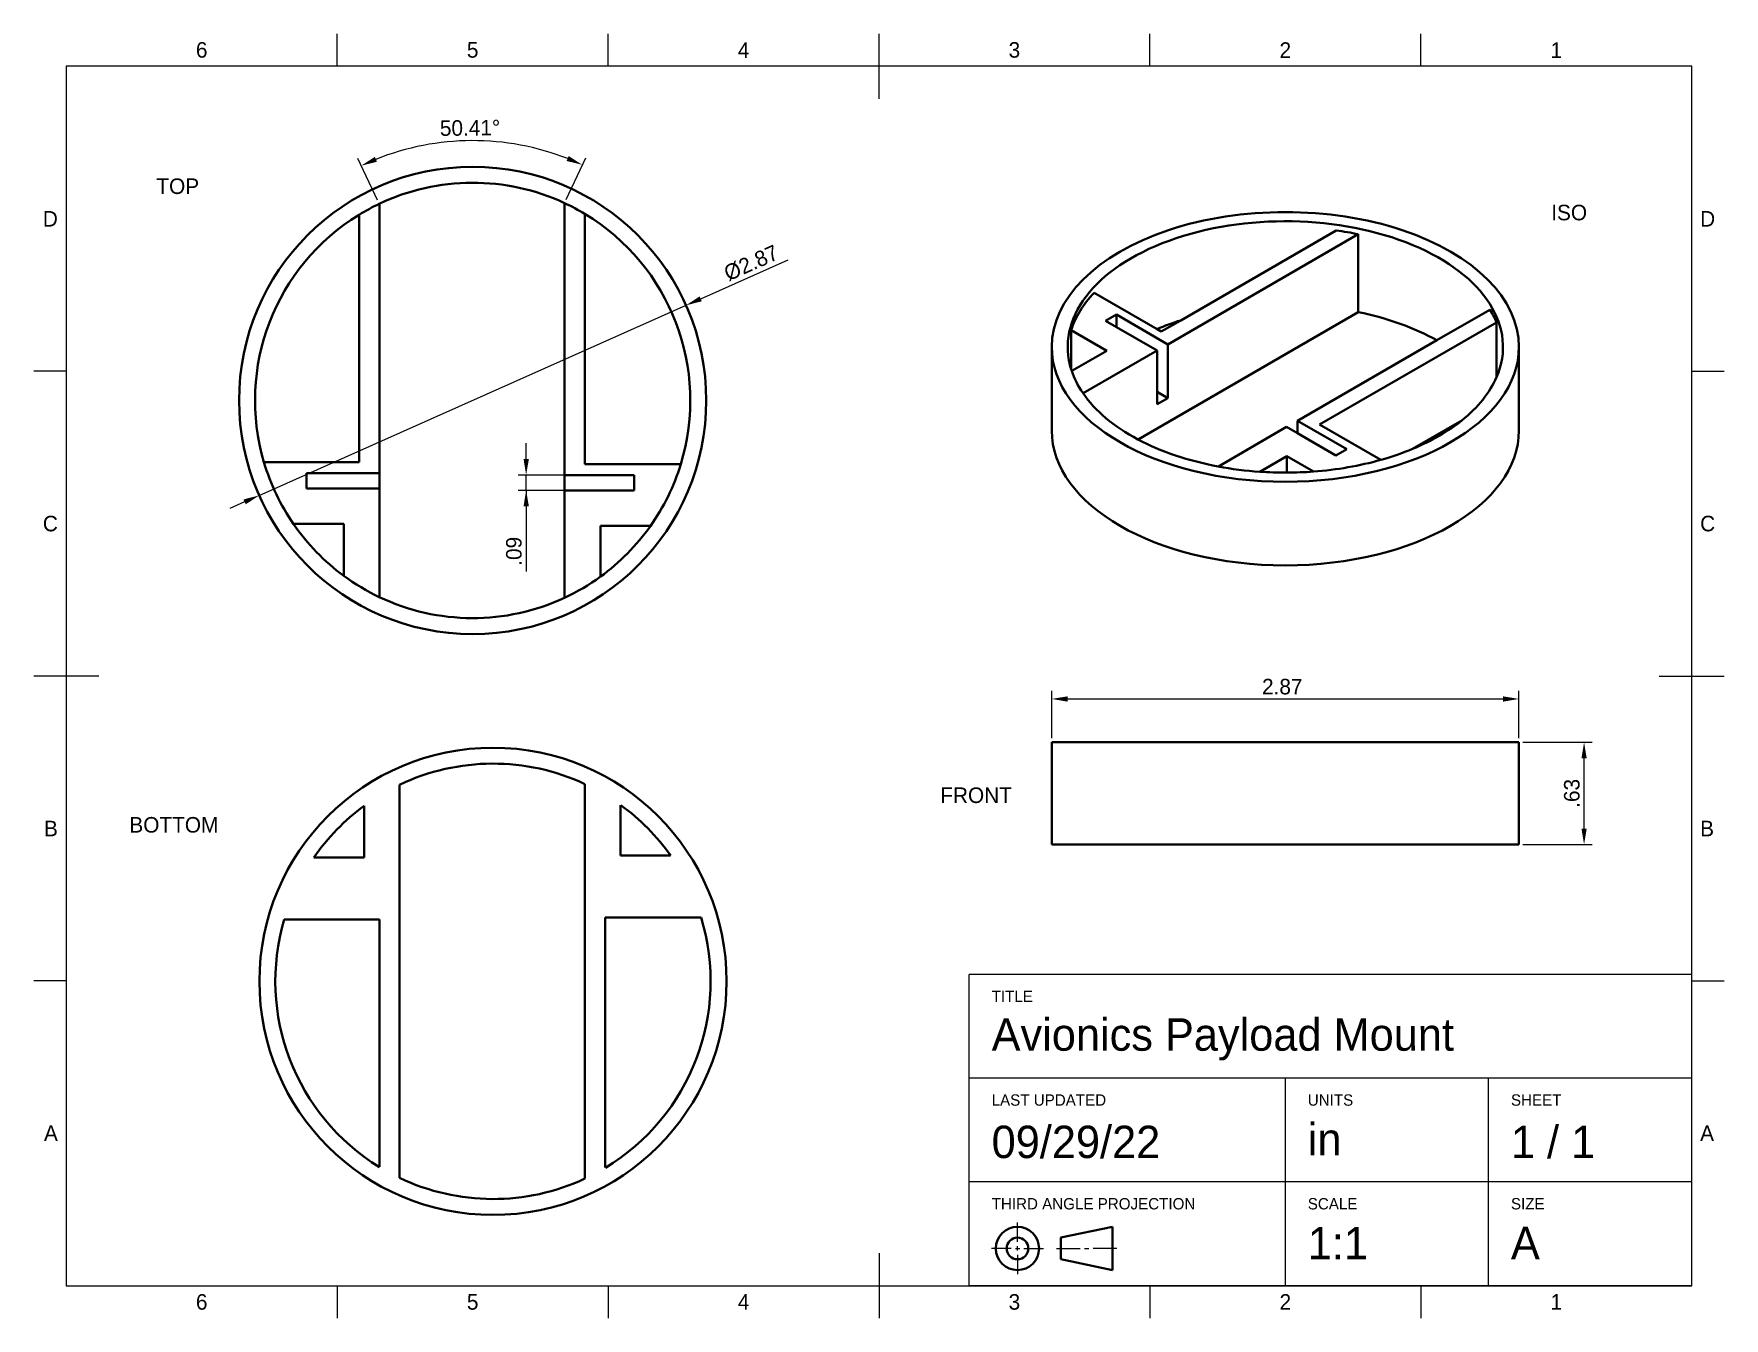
# Model space of a CAD drawing. Header units: inches. Extents: x 0.3 to 10.7, y 0.3 to 8.2.
import ezdxf

# ---------------------------------------------------------------- set-up
doc = ezdxf.new("R2010")
doc.units = ezdxf.units.IN
doc.header["$LTSCALE"] = 0.03937
doc.header["$MEASUREMENT"] = 0
for name, color, linetype in [('Annotations', 7, 'Continuous'), ('Border', 7, 'Continuous'), ('Geometries', 7, 'Continuous')]:
    doc.layers.add(name, color=color, linetype=linetype)
doc.styles.add('Shapr0', font='txt', dxfattribs={"height": 0.0957})
doc.styles.add('Shapr1', font='txt', dxfattribs={"height": 0.0957})
doc.styles.add('Shapr2', font='txt', dxfattribs={"height": 0.0957})
doc.styles.add('Shapr5', font='txt', dxfattribs={"height": 0.0957})
doc.dimstyles.new('ISO-25', dxfattribs={"dimtxt": 0.098425, "dimasz": 0.098425, "dimexe": 0.049213, "dimexo": 0.024606, "dimgap": 0.024606, "dimtad": 1, "dimtxsty": 'Standard', "dimcen": 0.098425, "dimadec": 0, "dimazin": 0, "dimtfac": 1, "dimtmove": 0, "dimatfit": 3, "dimfxl": 0.03937, "dimarcsym": 0})

# ---------------------------------------------------------------- blocks, each defined once
blk = doc.blocks.new('*D2')
at = {"layer": 'Annotations', "color": 0, "linetype": 'Continuous', "lineweight": 15}
for p, q in [((4.403, 6.57), (4.942, 6.809)), ((1.687, 5.361), (4.313, 6.53)), ((1.597, 5.321), (1.507, 5.281))]:
    blk.add_line(p, q, dxfattribs=at)
at = {"layer": 'Annotations', "color": 0}
for points in [[(4.396, 6.585), (4.41, 6.555), (4.313, 6.53)], [(1.604, 5.306), (1.59, 5.336), (1.687, 5.361)]]:
    blk.add_solid(points, dxfattribs=at)
at = {"layer": 'Defpoints', "color": 0}
for p in [(4.313, 6.53), (1.687, 5.361)]:
    blk.add_point(p, dxfattribs=at)
at = {"layer": 'Annotations', "color": 0, "lineweight": 15, "insert": (4.714, 6.79), "char_height": 0.0957, "attachment_point": 5, "rotation": 23.9794, "style": 'Shapr2'}
blk.add_mtext('%%c2.87', dxfattribs=at)
blk = doc.blocks.new('*D3')
at = {"layer": 'Annotations', "color": 0, "linetype": 'Continuous', "lineweight": 15}
for p, q in [((2.415, 7.177), (2.293, 7.433)), ((3.576, 7.181), (3.696, 7.438))]:
    blk.add_line(p, q, dxfattribs=at)
blk.add_arc((3, 5.945), 1.598, 68.5332, 111.8805, dxfattribs=at)
at = {"layer": 'Annotations', "color": 0}
for points in [[(2.398, 7.443), (2.411, 7.413), (2.314, 7.389)], [(3.578, 7.418), (3.591, 7.448), (3.675, 7.394)]]:
    blk.add_solid(points, dxfattribs=at)
at = {"layer": 'Defpoints', "color": 0}
for p in [(3.228, 7.527), (2.426, 7.155), (3.566, 7.159), (3, 5.945)]:
    blk.add_point(p, dxfattribs=at)
at = {"layer": 'Annotations', "color": 0, "lineweight": 15, "insert": (2.984, 7.621), "char_height": 0.0957, "attachment_point": 5, "rotation": 0.5534, "style": 'Shapr2'}
blk.add_mtext('50.41%%d', dxfattribs=at)
blk = doc.blocks.new('*D4')
at = {"layer": 'Annotations', "color": 0, "linetype": 'Continuous', "lineweight": 15}
for p, q in [((3.329, 5.585), (3.329, 5.683)), ((3.969, 5.486), (3.28, 5.486)), ((3.329, 5.392), (3.329, 5.486)), ((3.969, 5.392), (3.28, 5.392)), ((3.329, 5.392), (3.329, 4.893)), ((3.329, 5.293), (3.329, 5.195))]:
    blk.add_line(p, q, dxfattribs=at)
at = {"layer": 'Annotations', "color": 0}
for points in [[(3.313, 5.585), (3.346, 5.585), (3.329, 5.486)], [(3.346, 5.293), (3.313, 5.293), (3.329, 5.392)]]:
    blk.add_solid(points, dxfattribs=at)
at = {"layer": 'Defpoints', "color": 0}
for p in [(3.329, 5.486), (3.994, 5.486), (3.994, 5.392)]:
    blk.add_point(p, dxfattribs=at)
at = {"layer": 'Annotations', "color": 0, "lineweight": 15, "insert": (3.254, 5.017), "char_height": 0.0957, "attachment_point": 5, "rotation": 90, "style": 'Shapr2'}
blk.add_mtext('.09', dxfattribs=at)
blk = doc.blocks.new('*D5')
at = {"layer": 'Annotations', "color": 0, "linetype": 'Continuous', "lineweight": 15}
for p, q in [((6.563, 3.867), (6.563, 4.158)), ((6.661, 4.109), (9.339, 4.109)), ((9.437, 3.867), (9.437, 4.158))]:
    blk.add_line(p, q, dxfattribs=at)
at = {"layer": 'Annotations', "color": 0}
for points in [[(6.661, 4.125), (6.661, 4.092), (6.563, 4.109)], [(9.339, 4.092), (9.339, 4.125), (9.437, 4.109)]]:
    blk.add_solid(points, dxfattribs=at)
at = {"layer": 'Defpoints', "color": 0}
for p in [(9.437, 4.109), (6.563, 3.843), (9.437, 3.843)]:
    blk.add_point(p, dxfattribs=at)
at = {"layer": 'Annotations', "color": 0, "lineweight": 15, "insert": (7.981, 4.184), "char_height": 0.0957, "attachment_point": 5, "style": 'Shapr5'}
blk.add_mtext('2.87', dxfattribs=at)
blk = doc.blocks.new('*D6')
at = {"layer": 'Annotations', "color": 0, "linetype": 'Continuous', "lineweight": 15}
for p, q in [((9.462, 3.843), (9.887, 3.843)), ((9.838, 3.311), (9.838, 3.744)), ((9.462, 3.213), (9.887, 3.213))]:
    blk.add_line(p, q, dxfattribs=at)
at = {"layer": 'Annotations', "color": 0}
for points in [[(9.854, 3.744), (9.822, 3.744), (9.838, 3.843)], [(9.822, 3.311), (9.854, 3.311), (9.838, 3.213)]]:
    blk.add_solid(points, dxfattribs=at)
at = {"layer": 'Defpoints', "color": 0}
for p in [(9.437, 3.843), (9.838, 3.843), (9.437, 3.213)]:
    blk.add_point(p, dxfattribs=at)
at = {"layer": 'Annotations', "color": 0, "lineweight": 15, "insert": (9.763, 3.528), "char_height": 0.0957, "attachment_point": 5, "rotation": 90, "style": 'Shapr5'}
blk.add_mtext('.63', dxfattribs=at)
blk = doc.blocks.new('*U7')
at = {"layer": 'Border', "linetype": 'Continuous', "lineweight": 15}
for p, q in [((10.5, 2.413), (6.055, 2.413)), ((6.055, 0.5), (6.055, 2.413)), ((10.5, 0.5), (10.5, 2.413)), ((10.5, 1.776), (6.055, 1.776)), ((8, 0.5), (8, 1.776)), ((9.25, 0.5), (9.25, 1.776)), ((10.5, 1.138), (6.055, 1.138)), ((6.352, 0.769), (6.352, 0.889)), ((6.313, 0.729), (6.193, 0.729)), ((6.339, 0.729), (6.366, 0.729)), ((6.352, 0.716), (6.352, 0.743)), ((6.392, 0.729), (6.512, 0.729)), ((6.592, 0.729), (6.738, 0.729)), ((6.764, 0.729), (6.791, 0.729)), ((6.964, 0.729), (6.817, 0.729)), ((6.352, 0.689), (6.352, 0.57)), ((10.5, 0.5), (6.055, 0.5))]:
    blk.add_line(p, q, dxfattribs=at)
at = {"layer": 'Border', "linetype": 'Continuous', "lineweight": 40}
for p, q in [((6.618, 0.796), (6.937, 0.862)), ((6.937, 0.862), (6.937, 0.596)), ((6.618, 0.796), (6.618, 0.663)), ((6.618, 0.663), (6.937, 0.596))]:
    blk.add_line(p, q, dxfattribs=at)
for radius in [0.133, 0.0664]:
    blk.add_circle((6.352, 0.729), radius, dxfattribs=at)

msp = doc.modelspace()

# ---------------------------------------------------------------- linework, layer by layer
at = {"layer": 'Border', "linetype": 'Continuous', "lineweight": 15}
for p, q in [((2.167, 8), (2.167, 8.2)), ((3.833, 8), (3.833, 8.2)), ((5.5, 7.8), (5.5, 8.2)), ((7.167, 8), (7.167, 8.2)), ((8.833, 8), (8.833, 8.2)), ((10.5, 8), (0.5, 8)), ((0.5, 8), (0.5, 0.5)), ((10.5, 0.5), (10.5, 8)), ((0.5, 6.125), (0.3, 6.125)), ((10.5, 6.125), (10.7, 6.125)), ((0.7, 4.25), (0.3, 4.25)), ((10.3, 4.25), (10.7, 4.25)), ((0.5, 2.375), (0.3, 2.375)), ((10.5, 2.375), (10.7, 2.375)), ((5.5, 0.7), (5.5, 0.3)), ((0.5, 0.5), (10.5, 0.5)), ((2.167, 0.5), (2.167, 0.3)), ((3.833, 0.5), (3.833, 0.3)), ((7.167, 0.5), (7.167, 0.3)), ((8.833, 0.5), (8.833, 0.3))]:
    msp.add_line(p, q, dxfattribs=at)
at = {"layer": 'Geometries', "linetype": 'Continuous', "lineweight": 40}
for p, q in [((2.301, 7.087), (2.301, 5.565)), ((2.426, 5.498), (2.426, 7.155)), ((3.566, 5.486), (3.566, 7.159)), ((3.691, 5.553), (3.691, 7.092)), ((8.313, 6.99), (7.356, 6.437)), ((7.277, 6.29), (8.449, 6.967)), ((8.449, 6.967), (8.449, 6.488)), ((7.211, 6.384), (6.824, 6.607)), ((6.961, 6.473), (6.894, 6.435)), ((6.961, 6.473), (6.961, 6.396)), ((7.277, 6.29), (6.961, 6.473)), ((7.094, 5.705), (8.449, 6.488)), ((8.932, 6.315), (9.258, 6.503)), ((6.902, 6.251), (6.683, 6.378)), ((6.683, 6.378), (6.683, 6.135)), ((6.894, 6.435), (6.961, 6.396)), ((6.961, 6.396), (7.211, 6.252)), ((7.237, 6.368), (7.211, 6.384)), ((7.356, 6.437), (7.237, 6.368)), ((8.211, 5.796), (9.299, 6.424)), ((9.299, 6.424), (9.299, 6.088)), ((6.563, 6.274), (6.563, 5.76)), ((6.902, 6.251), (6.686, 6.127)), ((7.211, 6.252), (6.756, 5.989)), ((7.211, 6.252), (7.211, 5.998)), ((7.277, 6.29), (7.277, 5.959)), ((8.075, 5.82), (8.932, 6.315)), ((9.437, 5.76), (9.437, 6.274)), ((7.277, 5.959), (7.211, 5.998)), ((7.211, 5.998), (7.211, 5.921)), ((7.211, 5.921), (7.277, 5.959)), ((8.008, 5.782), (7.588, 5.539)), ((8.008, 5.782), (8.075, 5.743)), ((8.075, 5.82), (8.075, 5.743)), ((8.378, 5.645), (8.075, 5.82)), ((8.075, 5.743), (8.311, 5.607)), ((8.211, 5.796), (8.587, 5.579)), ((8.782, 5.647), (9.086, 5.822)), ((8.311, 5.607), (8.378, 5.645)), ((2.301, 5.565), (1.717, 5.565)), ((3.691, 5.553), (4.28, 5.553)), ((8.009, 5.602), (7.843, 5.506)), ((8.009, 5.602), (8.173, 5.508)), ((8.009, 5.602), (8.009, 5.501)), ((2.426, 5.498), (1.978, 5.498)), ((1.978, 5.498), (1.978, 5.404)), ((2.426, 5.404), (2.426, 5.498)), ((3.994, 5.486), (3.566, 5.486)), ((3.566, 5.486), (3.566, 5.392)), ((3.994, 5.392), (3.994, 5.486)), ((1.978, 5.404), (2.426, 5.404)), ((2.426, 5.404), (2.426, 4.736)), ((3.566, 5.392), (3.566, 4.732)), ((3.566, 5.392), (3.994, 5.392)), ((2.208, 5.185), (1.899, 5.185)), ((2.208, 5.185), (2.208, 4.867)), ((3.786, 5.173), (4.093, 5.173)), ((3.786, 5.173), (3.786, 4.862)), ((6.563, 3.843), (9.437, 3.843)), ((6.563, 3.213), (6.563, 3.843)), ((9.437, 3.213), (9.437, 3.843)), ((2.55, 3.581), (2.55, 1.163)), ((3.69, 1.159), (3.69, 3.585)), ((2.332, 3.133), (2.332, 3.451)), ((3.91, 3.145), (3.91, 3.456)), ((2.332, 3.133), (2.023, 3.133)), ((3.91, 3.145), (4.218, 3.145)), ((6.563, 3.213), (9.437, 3.213)), ((2.426, 2.753), (1.841, 2.753)), ((2.426, 1.23), (2.426, 2.753)), ((3.816, 2.765), (4.405, 2.765)), ((3.816, 2.765), (3.816, 1.226))]:
    msp.add_line(p, q, dxfattribs=at)
for centre in [(3, 5.945), (3.125, 2.372)]:
    msp.add_circle(centre, 1.437, dxfattribs=at)
for centre, start, end in [((3, 5.945), 65.0037, 115.4101), ((3, 5.945), 121.4624, 196.5117), ((3, 5.945), 115.4101, 121.4624), ((3, 5.945), 58.9088, 65.0037), ((3, 5.945), 342.9603, 58.9088), ((3, 5.945), 196.5117, 214.6389), ((3, 5.945), 324.7444, 342.9603), ((3, 5.945), 214.6389, 233.7026), ((3, 5.945), 305.9465, 324.7444), ((3, 5.945), 233.7026, 244.5899), ((3, 5.945), 294.9963, 305.9465), ((3, 5.945), 244.5899, 294.9963), ((3.125, 2.372), 65.0037, 115.4101), ((3.125, 2.372), 126.2974, 145.3611), ((3.125, 2.372), 35.2556, 54.0535), ((3.125, 2.372), 163.4883, 238.5376), ((3.125, 2.372), 301.0912, 17.0397), ((3.125, 2.372), 244.5899, 294.9963)]:
    msp.add_arc(centre, 1.339, start, end, dxfattribs=at)
for centre, major_axis, start_param, end_param in [((8, 6.274), (1.437, 0), 0, 3.141593), ((8, 6.274), (1.339, 0), 6.040432, 9.605614), ((8, 6.239), (1.339, 0), 1.228888, 1.334521), ((8, 6.239), (-1.339, 0), 5.78597, 6.102349), ((8, 5.76), (1.339, 0), 0.801074, 1.228888), ((8, 6.239), (1.339, 0), 0.242754, 0.34913), ((8, 5.76), (1.339, 0), 2.073025, 2.201554), ((8, 6.274), (1.437, 0), 3.141593, 6.283185), ((8, 6.274), (1.339, 0), 3.322429, 3.33306), ((8, 6.274), (1.339, 0), 3.33306, 3.519027), ((8, 6.274), (1.339, 0), 5.659266, 6.040432), ((8, 6.274), (1.339, 0), 3.519027, 3.968497), ((8, 5.76), (1.437, 0), 3.141593, 6.283185), ((8, 6.274), (1.339, 0), 5.336308, 5.659266), ((8, 6.274), (1.339, 0), 3.968497, 4.399266), ((8, 6.274), (1.339, 0), 5.166366, 5.336308), ((8, 6.274), (1.339, 0), 4.399266, 4.594946), ((8, 6.274), (1.339, 0), 4.842258, 5.166366), ((8, 6.274), (1.339, 0), 4.594946, 4.719321), ((8, 6.274), (1.339, 0), 4.719321, 4.842258)]:
    msp.add_ellipse(centre, major_axis=major_axis, ratio=0.57735, start_param=start_param, end_param=end_param, dxfattribs=at)

# ---------------------------------------------------------------- block references
msp.add_blockref('*U7', (0, 0))

# ---------------------------------------------------------------- texts
at = {"layer": 'Annotations', "linetype": 'Continuous', "lineweight": 15, "char_height": 0.07177, "width": 3.33334, "attachment_point": 4}
for s, insert in [('{\\fSF-Mono-Regular-Extended.ttf|b0|i0|c0|p0;\\H1.333333x;TOP\\P}', (1.054, 7.262)), ('{\\fSF-Mono-Regular-Extended.ttf|b0|i0|c0|p0;\\H1.333333x;ISO\\P}', (9.636, 7.1)), ('{\\fSF-Mono-Regular-Extended.ttf|b0|i0|c0|p0;\\H1.333333x;FRONT\\P}', (5.877, 3.516)), ('{\\fSF-Mono-Regular-Extended.ttf|b0|i0|c0|p0;\\H1.333333x;BOTTOM\\P}', (0.888, 3.334))]:
    msp.add_mtext(s, dxfattribs=dict(at, insert=insert))
at = {"layer": 'Border', "linetype": 'Continuous', "lineweight": 15, "char_height": 0.0957, "width": 0.0957, "style": 'Shapr0'}
for s, insert, attachment_point in [('6', (1.333, 8.052), 8), ('5', (3, 8.052), 8), ('4', (4.667, 8.052), 8), ('3', (6.333, 8.052), 8), ('2', (8, 8.052), 8), ('1', (9.667, 8.052), 8), ('D', (0.448, 7.062), 6), ('D', (10.552, 7.062), 4), ('C', (0.448, 5.187), 6), ('C', (10.552, 5.187), 4), ('B', (0.448, 3.312), 6), ('B', (10.552, 3.312), 4), ('A', (0.448, 1.438), 6), ('A', (10.552, 1.438), 4), ('6', (1.333, 0.448), 2), ('5', (3, 0.448), 2), ('4', (4.667, 0.448), 2), ('3', (6.333, 0.448), 2), ('2', (8, 0.448), 2), ('1', (9.667, 0.448), 2)]:
    msp.add_mtext(s, dxfattribs=dict(at, insert=insert, attachment_point=attachment_point))
at = {"layer": 'Border', "linetype": 'Continuous', "lineweight": 15, "attachment_point": 7, "style": 'Shapr1'}
for s, insert, char_height in [('TITLE', (6.193, 2.245), 0.0697), ('Avionics Payload Mount', (6.193, 1.885), 0.19931), ('LAST UPDATED', (6.193, 1.606), 0.0697), ('UNITS', (8.138, 1.606), 0.0697), ('SHEET', (9.388, 1.606), 0.0697), ('09/29/22', (6.193, 1.282), 0.1993), ('in', (8.138, 1.301), 0.1993), ('1 / 1', (9.388, 1.282), 0.1993), ('THIRD ANGLE PROJECTION', (6.193, 0.968), 0.0697), ('SCALE', (8.138, 0.968), 0.0697), ('SIZE', (9.388, 0.968), 0.0697), ('1:1', (8.138, 0.662), 0.1993), ('A', (9.388, 0.663), 0.199)]:
    msp.add_mtext(s, dxfattribs=dict(at, insert=insert, char_height=char_height))

# ---------------------------------------------------------------- dimensions: what is measured, and where the dimension line sits
at = {"layer": 'Annotations', "linetype": 'Continuous', "lineweight": 15}
dim = msp.add_angular_dim_3p(base=(3.2278, 7.5272), center=(3, 5.9455), p1=(3.5656, 7.1587), p2=(2.4256, 7.1546), dimstyle='ISO-25', override={"dimscale": 1, "dimgap": 0.027559, "dimlfac": 1, "dimdsep": 46, "dimtxsty": 'Shapr2', "dimaunit": 0, "dimadec": 2, "dimazin": 2, "dimfrac": 2, "dimlwd": 15, "dimlwe": 15}, dxfattribs=at)
dim.commit()
dim.dimension.update_dxf_attribs({"geometry": '*D3', "text_midpoint": (2.9846, 7.5434), "dimtype": 165})
dim = msp.add_diameter_dim_2p(p1=(1.687, 5.361), p2=(4.313, 6.53), dimstyle='ISO-25', override={"dimscale": 1, "dimgap": 0.027559, "dimdec": 2, "dimlfac": 1, "dimzin": 4, "dimdsep": 46, "dimtxsty": 'Shapr2', "dimfrac": 2, "dimlwd": 15, "dimlwe": 15}, dxfattribs=at)
dim.commit()
dim.dimension.update_dxf_attribs({"geometry": '*D2', "text_midpoint": (4.744, 6.721), "dimtype": 163})
for base, p1, p2, override, picture, middle in [((3.329, 5.486), (3.994, 5.392), (3.994, 5.486), {"dimscale": 1, "dimgap": 0.027559, "dimdec": 2, "dimlfac": 1, "dimzin": 4, "dimdsep": 46, "dimtxsty": 'Shapr2', "dimse1": 0, "dimse2": 0, "dimfrac": 2, "dimlwd": 15, "dimlwe": 15}, '*D4', (3.329, 5.017)), ((9.838, 3.843), (9.437, 3.213), (9.437, 3.843), {"dimscale": 1, "dimgap": 0.027559, "dimdec": 2, "dimlfac": 1, "dimzin": 4, "dimdsep": 46, "dimtxsty": 'Shapr5', "dimse1": 0, "dimse2": 0, "dimfrac": 2, "dimlwd": 15, "dimlwe": 15}, '*D6', (9.838, 3.528))]:
    dim = msp.add_linear_dim(base=base, p1=p1, p2=p2, angle=90, dimstyle='ISO-25', override=override, dxfattribs=at)
    dim.commit()
    dim.dimension.update_dxf_attribs({"geometry": picture, "text_midpoint": middle, "dimtype": 160})
dim = msp.add_linear_dim(base=(9.437, 4.109), p1=(6.563, 3.843), p2=(9.437, 3.843), dimstyle='ISO-25', override={"dimscale": 1, "dimgap": 0.027559, "dimdec": 2, "dimlfac": 1, "dimzin": 4, "dimdsep": 46, "dimtxsty": 'Shapr5', "dimse1": 0, "dimse2": 0, "dimfrac": 2, "dimlwd": 15, "dimlwe": 15}, dxfattribs=at)
dim.commit()
dim.dimension.update_dxf_attribs({"geometry": '*D5', "text_midpoint": (7.981, 4.109), "dimtype": 160})

doc.saveas('drawing.dxf')
